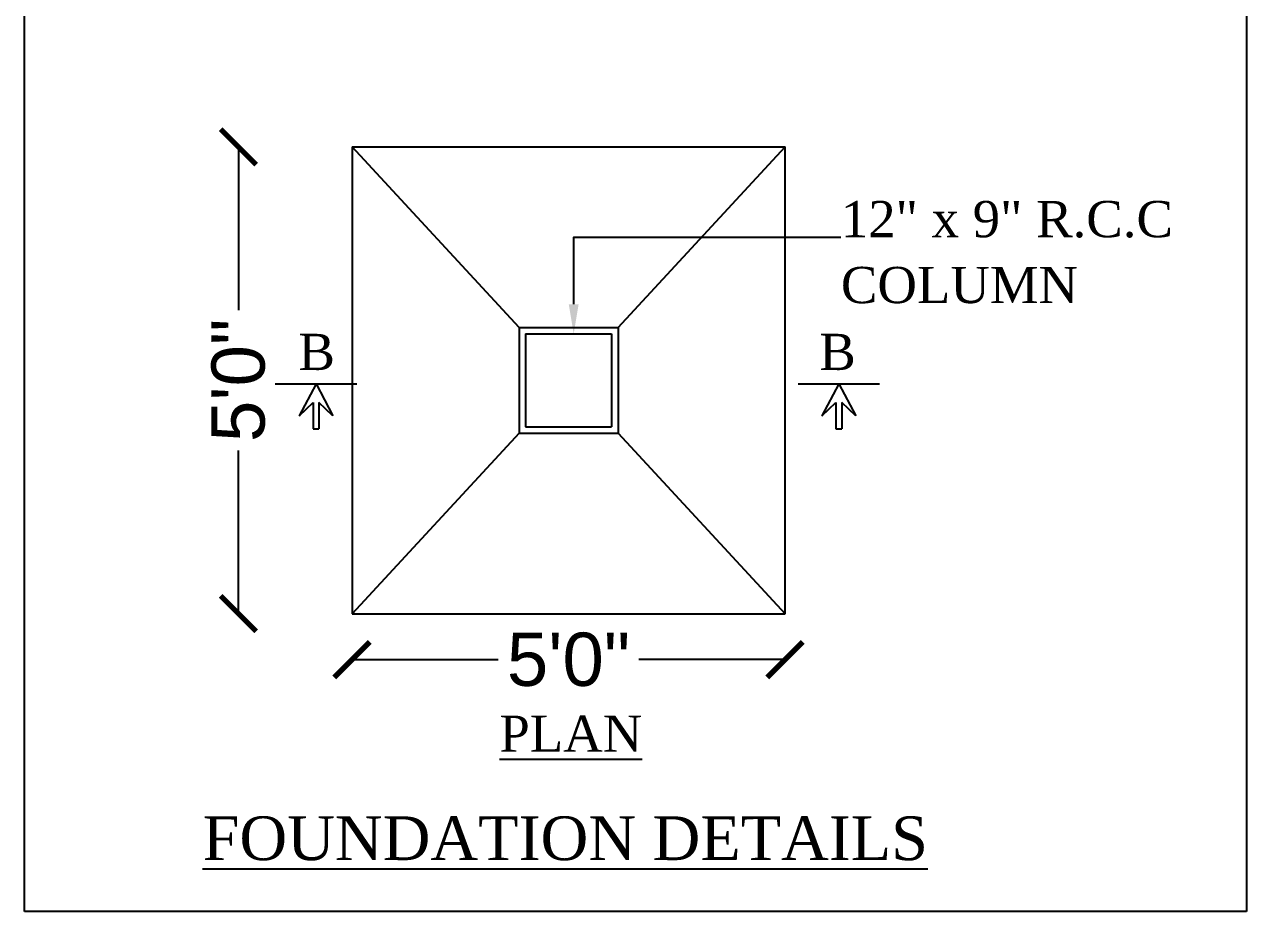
# Model space of a CAD drawing. Header units: metres. Extents: x 33037 to 86814, y -4407 to 25.
# Drawn here: x 86671.43 to 86681.91, y -4173.48 to -4165.87 of the extents above; entities that cross this region are included whole.
import ezdxf

# ---------------------------------------------------------------- set-up
doc = ezdxf.new("R2010")
doc.units = ezdxf.units.M
doc.header["$MEASUREMENT"] = 0
doc.linetypes.add('CENTER', pattern=[2, 1.25, -0.25, 0.25, -0.25])
doc.styles.add('PRS', font='pala.ttf')
doc.styles.add('STYLE1', font='arial.ttf')

# ---------------------------------------------------------------- blocks, each defined once
blk = doc.blocks.new('_ArchTick')
at = {"color": 0, "linetype": 'ByBlock', "const_width": 0.15}
blk.add_lwpolyline([(-0.5, -0.5), (0.5, 0.5)], dxfattribs=at)

msp = doc.modelspace()

# ---------------------------------------------------------------- linework, layer by layer
for p, q in [((86671.42663, -4173.48339), (86671.42663, -4158.26112)), ((86681.91307, -4158.26112), (86681.91307, -4173.48339)), ((86674.23747, -4166.92366), (86677.95353, -4166.92366)), ((86675.67116, -4168.47201), (86674.23747, -4166.92366)), ((86674.23747, -4166.92366), (86674.23747, -4170.92761)), ((86676.51984, -4168.47201), (86677.95353, -4166.92366)), ((86677.95353, -4170.92761), (86677.95353, -4166.92366)), ((86675.67116, -4168.47201), (86676.51984, -4168.47201)), ((86675.67116, -4168.47201), (86675.67116, -4169.37925)), ((86675.72644, -4168.52729), (86676.46456, -4168.52729)), ((86675.72644, -4168.52729), (86675.72644, -4169.32397)), ((86676.46456, -4168.52729), (86676.46456, -4169.32397)), ((86676.51984, -4168.47201), (86676.51984, -4169.37925)), ((86673.9284, -4168.95621), (86673.78277, -4169.22983)), ((86673.9284, -4168.95621), (86674.07403, -4169.22983)), ((86678.41429, -4168.95621), (86678.26866, -4169.22983)), ((86678.41429, -4168.95621), (86678.55992, -4169.22983)), ((86673.78277, -4169.22983), (86673.90352, -4169.11725)), ((86673.90352, -4169.11725), (86673.90352, -4169.34102)), ((86673.95327, -4169.11725), (86673.95327, -4169.34102)), ((86674.07403, -4169.22983), (86673.95327, -4169.11725)), ((86678.26866, -4169.22983), (86678.38942, -4169.11725)), ((86678.38942, -4169.11725), (86678.38942, -4169.34102)), ((86678.43917, -4169.11725), (86678.43917, -4169.34102)), ((86678.55992, -4169.22983), (86678.43917, -4169.11725)), ((86673.90352, -4169.34102), (86673.95327, -4169.34102)), ((86675.67116, -4169.37925), (86674.23747, -4170.92761)), ((86675.67116, -4169.37925), (86676.51984, -4169.37925)), ((86675.72644, -4169.32397), (86676.46456, -4169.32397)), ((86676.51984, -4169.37925), (86677.95353, -4170.92761)), ((86678.38942, -4169.34102), (86678.43917, -4169.34102)), ((86674.23747, -4170.92761), (86677.95353, -4170.92761)), ((86681.91307, -4173.48339), (86671.42663, -4173.48339))]:
    msp.add_line(p, q)
at = {"color": 70}
for p, q in [((86673.26287, -4166.92366), (86673.26287, -4168.3227)), ((86673.26287, -4170.92761), (86673.26287, -4169.52856)), ((86674.23747, -4171.32196), (86675.49257, -4171.32196)), ((86677.95353, -4171.32196), (86676.69843, -4171.32196))]:
    msp.add_line(p, q, dxfattribs=at)
at = {"linetype": 'CENTER'}
for p, q in [((86673.57905, -4168.95621), (86674.27774, -4168.95621)), ((86678.06495, -4168.95621), (86678.76364, -4168.95621))]:
    msp.add_line(p, q, dxfattribs=at)
msp.add_lwpolyline([(86676.13951, -4168.27329), (86676.13951, -4167.69753), (86678.43238, -4167.69753)])
msp.add_solid([(86676.18184, -4168.27329), (86676.13951, -4168.52729), (86676.09718, -4168.27329)])

# ---------------------------------------------------------------- block references
at = {"color": 70, "xscale": 0.3048, "yscale": 0.3048, "zscale": 0.3048}
for p, rotation in [((86673.26287, -4166.92366), 90), ((86673.26287, -4170.92761), 270), ((86674.23747, -4171.32196), 180)]:
    msp.add_blockref('_ArchTick', p, dxfattribs=dict(at, rotation=rotation))
msp.add_blockref('_ArchTick', (86677.95353, -4171.32196), dxfattribs=at)

# ---------------------------------------------------------------- texts
at = {"style": 'PRS'}
for s, height, p in [('12" x 9" R.C.C ', 0.3109235, (86678.43238, -4167.69753)), ('COLUMN', 0.310923, (86678.43238, -4168.26312)), ('B', 0.31092, (86673.77805, -4168.83731)), ('B', 0.31092, (86678.24708, -4168.83731)), ('%%UPLAN', 0.310923, (86675.50179, -4172.11279)), ('%%UFOUNDATION DETAILS', 0.3755592, (86672.95589, -4173.04195))]:
    msp.add_text(s, height=height, dxfattribs=at).set_placement(p)
at = {"color": 141, "insert": (86673.26287, -4168.92563), "char_height": 0.4572, "attachment_point": 5, "rotation": 90, "style": 'STYLE1'}
msp.add_mtext('\\A1;5\'0"', dxfattribs=at)
at = {"color": 141, "insert": (86676.0955, -4171.32196), "char_height": 0.4572, "attachment_point": 5, "style": 'STYLE1'}
msp.add_mtext('\\A1;5\'0"', dxfattribs=at)

doc.saveas('drawing.dxf')
